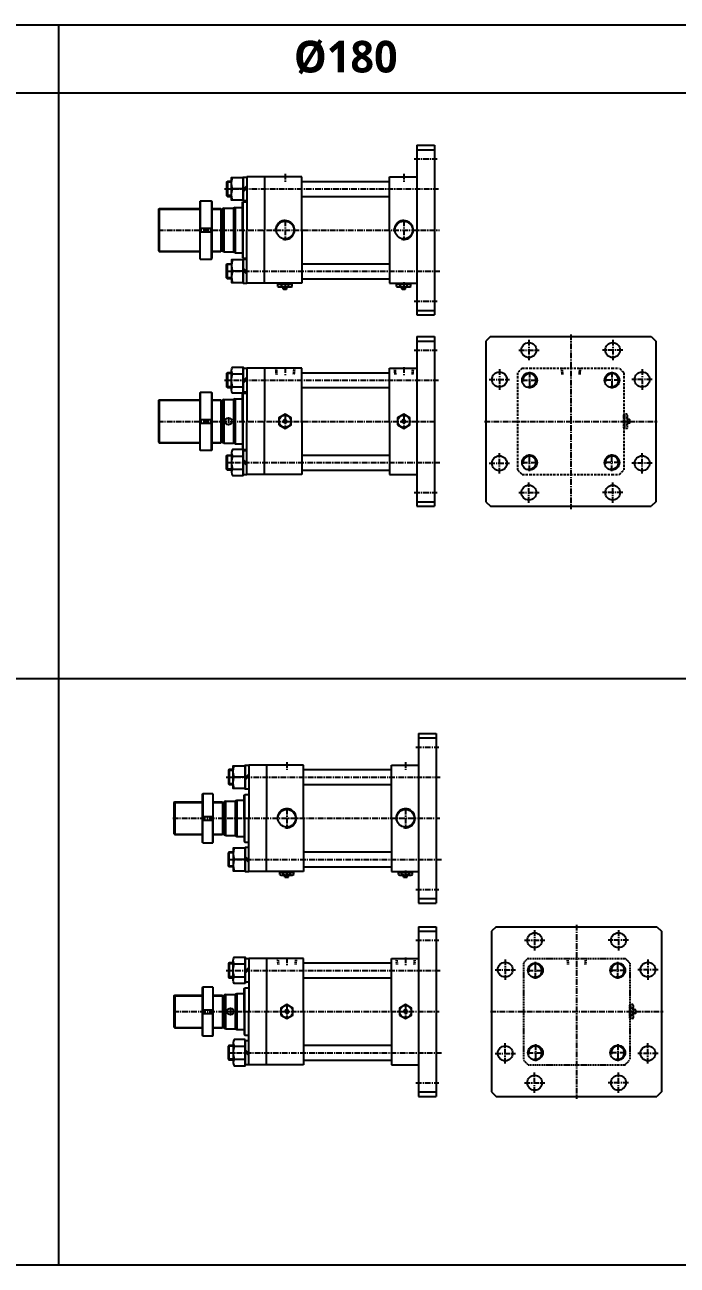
# Model space of a CAD drawing. Extents: x -819 to 9014, y 0 to 4350.
# Drawn here: x 3904 to 5344, y 0 to 2741 of the extents above; entities that cross this region are included whole.
import ezdxf

# ---------------------------------------------------------------- set-up
doc = ezdxf.new("R2010")
doc.units = 0
doc.header["$LTSCALE"] = 10
doc.header["$MEASUREMENT"] = 0
for name, pattern in [('CENTER', [2, 1.25, -0.25, 0.25, -0.25]), ('CENTERX2', [4, 2.5, -0.5, 0.5, -0.5]), ('HIDDEN', [0.375, 0.25, -0.125]), ('HIDDENX2', [0.75, 0.5, -0.25])]:
    doc.linetypes.add(name, pattern=pattern)
doc.layers.get('0').update_dxf_attribs({"linetype": 'CONTINUOUS'})
doc.layers.get('DEFPOINTS').update_dxf_attribs({"linetype": 'CONTINUOUS'})
for name, color, linetype in [('CEN', 1, 'CENTERX2'), ('CENTER', 1, 'CENTER'), ('ML', 7, 'CONTINUOUS'), ('THIN', 3, 'CONTINUOUS'), ('외형선', 3, 'CONTINUOUS')]:
    doc.layers.add(name, color=color, linetype=linetype)
doc.styles.add('문자', font='romans.shx')

msp = doc.modelspace()

# ---------------------------------------------------------------- linework, layer by layer
for p, q in [((0, 2741.3), (9013.8, 2741.3)), ((3979.7, 0), (3979.7, 2741.3)), ((0, 2591.3), (9013.8, 2591.3)), ((9013.8, 1295.6), (0, 1295.6)), ((9013.8, 0), (0, 0))]:
    msp.add_line(p, q)
at = {"color": 7, "linetype": 'Continuous'}
for p, q in [((4463.2, 2163.2), (4463.2, 2168.2)), ((4463.2, 2168.2), (4469.6, 2168.2)), ((4464.2, 2168.2), (4464.2, 2170.2)), ((4464.2, 2170.2), (4493.4, 2170.2)), ((4469.6, 2168.2), (4494.4, 2168.2)), ((4471, 2163.2), (4471, 2168.2)), ((4486.6, 2163.2), (4486.6, 2168.2)), ((4493.4, 2168.2), (4493.4, 2170.2)), ((4494.4, 2163.2), (4494.4, 2168.2)), ((4725.2, 2163.2), (4725.2, 2168.2)), ((4725.2, 2168.2), (4731.6, 2168.2)), ((4726.2, 2168.2), (4726.2, 2170.2)), ((4726.2, 2170.2), (4755.4, 2170.2)), ((4731.6, 2168.2), (4756.4, 2168.2)), ((4733, 2163.2), (4733, 2168.2)), ((4748.6, 2163.2), (4748.6, 2168.2)), ((4755.4, 2168.2), (4755.4, 2170.2)), ((4756.4, 2163.2), (4756.4, 2168.2)), ((4466.4, 2162.2), (4491.2, 2162.2)), ((4474.8, 2162.4), (4474.8, 2162.5)), ((4474.8, 2157.7), (4474.8, 2162.2)), ((4474.8, 2157.7), (4475.3, 2157.2)), ((4482.8, 2157.7), (4474.8, 2157.7)), ((4475.3, 2157.2), (4482.3, 2157.2)), ((4482.8, 2157.7), (4482.3, 2157.2)), ((4482.8, 2157.7), (4482.8, 2162.2)), ((4728.4, 2162.2), (4753.2, 2162.2)), ((4736.8, 2162.4), (4736.8, 2162.5)), ((4736.8, 2157.7), (4736.8, 2162.2)), ((4736.8, 2157.7), (4737.3, 2157.2)), ((4744.8, 2157.7), (4736.8, 2157.7)), ((4737.3, 2157.2), (4744.3, 2157.2)), ((4744.8, 2157.7), (4744.3, 2157.2)), ((4744.8, 2157.7), (4744.8, 2162.2)), ((4467.1, 863.2), (4467.1, 868.2)), ((4467.1, 868.2), (4473.5, 868.2)), ((4468.1, 868.2), (4468.1, 870.2)), ((4468.1, 870.2), (4497.3, 870.2)), ((4470.3, 862.2), (4495.1, 862.2)), ((4473.5, 868.2), (4498.3, 868.2)), ((4474.9, 863.2), (4474.9, 868.2)), ((4478.7, 862.5), (4478.7, 862.5)), ((4478.7, 857.7), (4478.7, 862.2)), ((4478.7, 857.7), (4479.2, 857.2)), ((4486.7, 857.7), (4478.7, 857.7)), ((4479.2, 857.2), (4486.2, 857.2)), ((4486.7, 857.7), (4486.2, 857.2)), ((4486.7, 857.7), (4486.7, 862.2)), ((4490.5, 863.2), (4490.5, 868.2)), ((4497.3, 868.2), (4497.3, 870.2)), ((4498.3, 863.2), (4498.3, 868.2)), ((4729.1, 863.2), (4729.1, 868.2)), ((4729.1, 868.2), (4735.5, 868.2)), ((4730.1, 868.2), (4730.1, 870.2)), ((4730.1, 870.2), (4759.3, 870.2)), ((4732.3, 862.2), (4757.1, 862.2)), ((4735.5, 868.2), (4760.3, 868.2)), ((4736.9, 863.2), (4736.9, 868.2)), ((4740.7, 862.5), (4740.7, 862.5)), ((4740.7, 857.7), (4740.7, 862.2)), ((4740.7, 857.7), (4741.2, 857.2)), ((4748.7, 857.7), (4740.7, 857.7)), ((4741.2, 857.2), (4748.2, 857.2)), ((4748.7, 857.7), (4748.2, 857.2)), ((4748.7, 857.7), (4748.7, 862.2)), ((4752.5, 863.2), (4752.5, 868.2)), ((4759.3, 868.2), (4759.3, 870.2)), ((4760.3, 863.2), (4760.3, 868.2))]:
    msp.add_line(p, q, dxfattribs=at)
for points in [[(4465.3, 1857.1), (4478.8, 1849.3), (4492.3, 1857.1), (4492.3, 1872.7), (4478.8, 1880.5), (4465.3, 1872.7)], [(4477.4, 1867.4), (4475.9, 1864.9), (4477.4, 1862.4), (4480.3, 1862.4), (4481.7, 1864.9), (4480.3, 1867.4)], [(4727.3, 1857.1), (4740.8, 1849.3), (4754.3, 1857.1), (4754.3, 1872.7), (4740.8, 1880.5), (4727.3, 1872.7)], [(4739.4, 1867.4), (4737.9, 1864.9), (4739.4, 1862.4), (4742.3, 1862.4), (4743.7, 1864.9), (4742.3, 1867.4)], [(4469.2, 552.8), (4482.7, 545), (4496.2, 552.8), (4496.2, 568.4), (4482.7, 576.2), (4469.2, 568.4)], [(4731.2, 552.8), (4744.7, 545), (4758.2, 552.8), (4758.2, 568.4), (4744.7, 576.2), (4731.2, 568.4)], [(4481.3, 563.1), (4479.8, 560.6), (4481.3, 558.1), (4484.1, 558.1), (4485.6, 560.6), (4484.1, 563.1)], [(4743.3, 563.1), (4741.8, 560.6), (4743.3, 558.1), (4746.1, 558.1), (4747.6, 560.6), (4746.1, 563.1)]]:
    msp.add_lwpolyline(points, close=True, dxfattribs=at)
for centre, radius in [((4478.8, 1864.9), 13.5), ((4478.8, 1864.9), 3.5), ((4740.8, 1864.9), 13.5), ((4740.8, 1864.9), 3.5), ((4482.7, 560.6), 13.5), ((4482.7, 560.6), 3.5), ((4744.7, 560.6), 13.5), ((4744.7, 560.6), 3.5)]:
    msp.add_circle(centre, radius, dxfattribs=at)
for centre, radius, start, end in [((4466.4, 2167.8), 5.62, 235.6158, 270), ((4467.1, 2170.4), 8.22, 241.7006, 298.2994), ((4478.8, 2193.5), 31.3, 255.6172, 270.0141), ((4478.8, 2193.5), 31.3, 269.9859, 284.3828), ((4490.5, 2170.4), 8.22, 241.7006, 298.2994), ((4728.4, 2167.8), 5.62, 235.6158, 270), ((4729.1, 2170.4), 8.22, 241.7006, 298.2994), ((4740.8, 2193.5), 31.3, 255.6172, 270.0141), ((4740.8, 2193.5), 31.3, 269.9859, 284.3828), ((4752.5, 2170.4), 8.22, 241.7006, 298.2994), ((4470.3, 867.8), 5.62, 235.6158, 270), ((4471, 870.4), 8.22, 241.7006, 298.2994), ((4482.7, 893.5), 31.3, 255.6172, 270.0141), ((4482.7, 893.5), 31.3, 269.9859, 284.3828), ((4494.4, 870.4), 8.22, 241.7006, 298.2994), ((4732.3, 867.8), 5.62, 235.6158, 270), ((4733, 870.4), 8.22, 241.7006, 298.2994), ((4744.7, 893.5), 31.3, 255.6172, 270.0141), ((4744.7, 893.5), 31.3, 269.9859, 284.3828), ((4756.4, 870.4), 8.22, 241.7006, 298.2994)]:
    msp.add_arc(centre, radius, start, end, dxfattribs=at)
at = {"layer": 'CEN', "color": 1, "linetype": 'CENTER'}
for p, q in [((4763.8, 2445.2), (4814.8, 2445.2)), ((4763.8, 2130.2), (4814.8, 2130.2)), ((5017.1, 2044.9), (5017.1, 1999.9)), ((5202.1, 2044.9), (5202.1, 1999.9)), ((4763.8, 2022.4), (4814.8, 2022.4)), ((4994.6, 2022.4), (5039.6, 2022.4)), ((5224.6, 2022.4), (5179.6, 2022.4)), ((4952.1, 1979.9), (4952.1, 1934.9)), ((5267.1, 1979.9), (5267.1, 1934.9)), ((4929.6, 1957.4), (4974.6, 1957.4)), ((5289.6, 1957.4), (5244.6, 1957.4)), ((4952.1, 1749.9), (4952.1, 1794.9)), ((5267.1, 1749.9), (5267.1, 1794.9)), ((4929.6, 1772.4), (4974.6, 1772.4)), ((5289.6, 1772.4), (5244.6, 1772.4)), ((5017.1, 1684.9), (5017.1, 1729.9)), ((5202.1, 1684.9), (5202.1, 1729.9)), ((4763.8, 1707.4), (4814.8, 1707.4)), ((4994.6, 1707.4), (5039.6, 1707.4)), ((5224.6, 1707.4), (5179.6, 1707.4)), ((4767.7, 1145.2), (4818.7, 1145.2)), ((4767.7, 830.2), (4818.7, 830.2)), ((5029.9, 740.6), (5029.9, 695.6)), ((5214.9, 740.6), (5214.9, 695.6)), ((4767.7, 718.1), (4818.7, 718.1)), ((5007.4, 718.1), (5052.4, 718.1)), ((5237.4, 718.1), (5192.4, 718.1)), ((4964.9, 675.6), (4964.9, 630.6)), ((5279.9, 675.6), (5279.9, 630.6)), ((4942.4, 653.1), (4987.4, 653.1)), ((5302.4, 653.1), (5257.4, 653.1)), ((4942.4, 468.1), (4987.4, 468.1)), ((4964.9, 445.6), (4964.9, 490.6)), ((5302.4, 468.1), (5257.4, 468.1)), ((5279.9, 445.6), (5279.9, 490.6)), ((5029.9, 380.6), (5029.9, 425.6)), ((5214.9, 380.6), (5214.9, 425.6)), ((4767.7, 403.1), (4818.7, 403.1)), ((5007.4, 403.1), (5052.4, 403.1)), ((5237.4, 403.1), (5192.4, 403.1))]:
    msp.add_line(p, q, dxfattribs=at)
at = {"layer": 'CENTER'}
for p, q in [((5018.6, 1974.7), (5018.6, 1937.1)), ((5200.6, 1974.7), (5200.6, 1937.1)), ((5001.5, 1955.9), (5035.7, 1955.9)), ((5217.7, 1955.9), (5183.5, 1955.9)), ((5018.6, 1755.1), (5018.6, 1792.7)), ((5200.6, 1755.1), (5200.6, 1792.7)), ((5001.5, 1773.9), (5035.7, 1773.9)), ((5217.7, 1773.9), (5183.5, 1773.9)), ((5031.4, 632.8), (5031.4, 670.4)), ((5213.4, 632.8), (5213.4, 670.4)), ((5014.3, 651.6), (5048.5, 651.6)), ((5230.5, 651.6), (5196.3, 651.6)), ((5014.3, 469.6), (5048.5, 469.6)), ((5031.4, 488.4), (5031.4, 450.8)), ((5230.5, 469.6), (5196.3, 469.6)), ((5213.4, 488.4), (5213.4, 450.8))]:
    msp.add_line(p, q, dxfattribs=at)
at = {"layer": 'DEFPOINTS', "color": 0, "linetype": 'ByBlock'}
for p in [(4769.8, 2052.4), (4808.8, 2052.4), (4773.7, 748.1), (4812.7, 748.1)]:
    msp.add_point(p, dxfattribs=at)
at = {"layer": 'ML'}
for p, q in [((4769.8, 2475.2), (4769.8, 2100.2)), ((4769.8, 2475.2), (4808.8, 2475.2)), ((4808.8, 2475.2), (4808.8, 2100.2)), ((4769.8, 2465.2), (4808.8, 2465.2)), ((4351.7, 2395.2), (4351.7, 2362.2)), ((4386.6, 2376.9), (4394.8, 2385.1)), ((4709.8, 2287.7), (4709.8, 2405.2)), ((4709.8, 2405.2), (4769.8, 2405.2)), ((4386.6, 2378.7), (4362.8, 2378.7)), ((4386.6, 2372.3), (4394.8, 2380.5)), ((4199.8, 2333.7), (4201.3, 2335.2)), ((4201.3, 2335.2), (4201.3, 2240.2)), ((4290.8, 2350.7), (4291.8, 2351.7)), ((4290.8, 2350.7), (4290.8, 2224.7)), ((4291.8, 2351.7), (4291.8, 2291.7)), ((4316.8, 2351.7), (4291.8, 2351.7)), ((4316.8, 2351.7), (4316.8, 2291.7)), ((4316.8, 2351.7), (4317.8, 2350.7)), ((4317.8, 2224.7), (4317.8, 2350.7)), ((4343.8, 2336.2), (4339.8, 2333.9)), ((4368.8, 2337.7), (4364.8, 2336.2)), ((4290.8, 2291.7), (4317.8, 2291.7)), ((4290.8, 2283.7), (4317.8, 2283.7)), ((4291.8, 2223.7), (4291.8, 2283.7)), ((4316.8, 2223.7), (4316.8, 2283.7)), ((4709.8, 2287.7), (4709.8, 2170.2)), ((4199.8, 2241.7), (4201.3, 2240.2)), ((4290.8, 2224.7), (4291.8, 2223.7)), ((4291.8, 2223.7), (4316.8, 2223.7)), ((4316.8, 2223.7), (4317.8, 2224.7)), ((4343.8, 2239.2), (4339.8, 2241.5)), ((4368.8, 2237.7), (4364.8, 2239.2)), ((4351.7, 2180.2), (4351.7, 2213.2)), ((4386.6, 2196.7), (4362.8, 2196.7)), ((4386.6, 2203.1), (4394.8, 2194.9)), ((4386.6, 2198.5), (4394.8, 2190.3)), ((4709.8, 2170.2), (4769.8, 2170.2)), ((4769.8, 2110.2), (4808.8, 2110.2)), ((4769.8, 2100.2), (4808.8, 2100.2)), ((4769.8, 2052.4), (4769.8, 1677.4)), ((4769.8, 2052.4), (4808.8, 2052.4)), ((4769.8, 2042.4), (4808.8, 2042.4)), ((4808.8, 2052.4), (4808.8, 1677.4)), ((4932.1, 2052.4), (4922.1, 2042.4)), ((4922.1, 2042.4), (4922.1, 1687.4)), ((4932.1, 2052.4), (5287.1, 2052.4)), ((5287.1, 2052.4), (5297.1, 2042.4)), ((5297.1, 2042.4), (5297.1, 1687.4)), ((4360.6, 1934.2), (4360.6, 1977.5)), ((4709.8, 1982.4), (4769.8, 1982.4)), ((4709.8, 1864.9), (4709.8, 1982.4)), ((4351.7, 1972.4), (4351.7, 1939.4)), ((4362.8, 1970.3), (4386.6, 1970.3)), ((4386.6, 1954.1), (4394.8, 1962.3)), ((4386.6, 1949.5), (4394.8, 1957.7)), ((4290.8, 1927.9), (4291.8, 1928.9)), ((4290.8, 1927.9), (4290.8, 1801.9)), ((4316.8, 1928.9), (4291.8, 1928.9)), ((4291.8, 1928.9), (4291.8, 1868.9)), ((4316.8, 1928.9), (4317.8, 1927.9)), ((4316.8, 1928.9), (4316.8, 1868.9)), ((4317.8, 1801.9), (4317.8, 1927.9)), ((4362.8, 1941.5), (4386.6, 1941.5)), ((4199.8, 1910.9), (4201.3, 1912.4)), ((4201.3, 1912.4), (4201.3, 1817.4)), ((4343.8, 1913.4), (4339.8, 1911.1)), ((4368.8, 1914.9), (4364.8, 1913.4)), ((4290.8, 1868.9), (4317.8, 1868.9)), ((4709.8, 1864.9), (4709.8, 1747.4)), ((4290.8, 1860.9), (4317.8, 1860.9)), ((4291.8, 1800.9), (4291.8, 1860.9)), ((4316.8, 1800.9), (4316.8, 1860.9)), ((4199.8, 1818.9), (4201.3, 1817.4)), ((4343.8, 1816.4), (4339.8, 1818.7)), ((4368.8, 1814.9), (4364.8, 1816.4)), ((4290.8, 1801.9), (4291.8, 1800.9)), ((4291.8, 1800.9), (4316.8, 1800.9)), ((4316.8, 1800.9), (4317.8, 1801.9)), ((4351.7, 1757.4), (4351.7, 1790.4)), ((4360.6, 1795.5), (4360.6, 1752.2)), ((4362.8, 1788.3), (4386.6, 1788.3)), ((4362.8, 1759.5), (4386.6, 1759.5)), ((4386.6, 1780.3), (4394.8, 1772.1)), ((4386.6, 1775.7), (4394.8, 1767.5)), ((4709.8, 1747.4), (4769.8, 1747.4)), ((4769.8, 1687.4), (4808.8, 1687.4)), ((4769.8, 1677.4), (4808.8, 1677.4)), ((4922.1, 1687.4), (4932.1, 1677.4)), ((4932.1, 1677.4), (5287.1, 1677.4)), ((5297.1, 1687.4), (5287.1, 1677.4)), ((4773.7, 1175.2), (4773.7, 800.2)), ((4773.7, 1175.2), (4812.7, 1175.2)), ((4773.7, 1165.2), (4812.7, 1165.2)), ((4812.7, 1175.2), (4812.7, 800.2)), ((4713.7, 987.7), (4713.7, 1105.2)), ((4713.7, 1105.2), (4773.7, 1105.2)), ((4355.6, 1095.2), (4355.6, 1062.2)), ((4390.5, 1078.7), (4366.7, 1078.7)), ((4390.5, 1076.9), (4398.7, 1085.1)), ((4390.5, 1072.3), (4398.7, 1080.5)), ((4296.1, 1040.7), (4297.1, 1041.7)), ((4297.1, 1041.7), (4297.1, 991.7)), ((4319.1, 1041.7), (4297.1, 1041.7)), ((4319.1, 1041.7), (4319.1, 991.7)), ((4319.1, 1041.7), (4320.1, 1040.7)), ((4233.7, 1022.2), (4235.2, 1023.7)), ((4235.2, 1023.7), (4235.2, 951.7)), ((4296.1, 1040.7), (4296.1, 934.7)), ((4320.1, 934.7), (4320.1, 1040.7)), ((4347.7, 1025.7), (4343.7, 1023.4)), ((4368.7, 1025.7), (4372.7, 1027.7)), ((4296.1, 991.7), (4320.1, 991.7)), ((4713.7, 987.7), (4713.7, 870.2)), ((4296.1, 983.7), (4320.1, 983.7)), ((4297.1, 933.7), (4297.1, 983.7)), ((4319.1, 933.7), (4319.1, 983.7)), ((4233.7, 953.2), (4235.2, 951.7)), ((4297.1, 933.7), (4296.1, 934.7)), ((4297.1, 933.7), (4319.1, 933.7)), ((4319.1, 933.7), (4320.1, 934.7)), ((4347.7, 949.7), (4343.7, 952)), ((4368.7, 949.7), (4372.7, 947.7)), ((4355.6, 880.2), (4355.6, 913.2)), ((4390.5, 896.7), (4366.7, 896.7)), ((4390.5, 903.1), (4398.7, 894.9)), ((4390.5, 898.5), (4398.7, 890.3)), ((4713.7, 870.2), (4773.7, 870.2)), ((4773.7, 810.2), (4812.7, 810.2)), ((4773.7, 800.2), (4812.7, 800.2)), ((4773.7, 748.1), (4773.7, 373.1)), ((4773.7, 748.1), (4812.7, 748.1)), ((4812.7, 748.1), (4812.7, 373.1)), ((4944.9, 748.1), (4934.9, 738.1)), ((4944.9, 748.1), (5299.9, 748.1)), ((5299.9, 748.1), (5309.9, 738.1)), ((4773.7, 738.1), (4812.7, 738.1)), ((4934.9, 738.1), (4934.9, 383.1)), ((5309.9, 738.1), (5309.9, 383.1)), ((4355.6, 668.1), (4355.6, 635.1)), ((4364.5, 629.9), (4364.5, 673.2)), ((4366.7, 666), (4390.5, 666)), ((4390.5, 649.8), (4398.7, 658)), ((4713.7, 678.1), (4773.7, 678.1)), ((4713.7, 560.6), (4713.7, 678.1)), ((4366.7, 637.2), (4390.5, 637.2)), ((4390.5, 645.2), (4398.7, 653.4)), ((4296.1, 613.6), (4297.1, 614.6)), ((4296.1, 613.6), (4296.1, 507.6)), ((4319.1, 614.6), (4297.1, 614.6)), ((4297.1, 614.6), (4297.1, 564.6)), ((4319.1, 614.6), (4320.1, 613.6)), ((4319.1, 614.6), (4319.1, 564.6)), ((4320.1, 507.6), (4320.1, 613.6)), ((4233.7, 595.1), (4235.2, 596.6)), ((4235.2, 596.6), (4235.2, 524.6)), ((4347.7, 598.6), (4343.7, 596.3)), ((4368.7, 598.6), (4372.7, 600.6)), ((4296.1, 564.6), (4320.1, 564.6)), ((4296.1, 556.6), (4320.1, 556.6)), ((4297.1, 506.6), (4297.1, 556.6)), ((4319.1, 506.6), (4319.1, 556.6)), ((4713.7, 560.6), (4713.7, 443.1)), ((4233.7, 526.1), (4235.2, 524.6)), ((4347.7, 522.6), (4343.7, 524.9)), ((4368.7, 522.6), (4372.7, 520.6)), ((4297.1, 506.6), (4296.1, 507.6)), ((4297.1, 506.6), (4319.1, 506.6)), ((4319.1, 506.6), (4320.1, 507.6)), ((4355.6, 453.1), (4355.6, 486.1)), ((4364.5, 491.2), (4364.5, 447.9)), ((4366.7, 484), (4390.5, 484)), ((4390.5, 476), (4398.7, 467.8)), ((4390.5, 471.4), (4398.7, 463.2)), ((4366.7, 455.2), (4390.5, 455.2)), ((4713.7, 443.1), (4773.7, 443.1)), ((4773.7, 383.1), (4812.7, 383.1)), ((4773.7, 373.1), (4812.7, 373.1)), ((4934.9, 383.1), (4944.9, 373.1)), ((4944.9, 373.1), (5299.9, 373.1)), ((5309.9, 383.1), (5299.9, 373.1))]:
    msp.add_line(p, q, dxfattribs=at)
at = {"layer": 'ML', "color": 7}
for p, q in [((4394.8, 2405.2), (4394.8, 2287.7)), ((4515.8, 2405.2), (4394.8, 2405.2)), ((4433.8, 2405.2), (4433.8, 2287.7)), ((4515.8, 2287.7), (4515.8, 2405.2)), ((4199.8, 2333.7), (4199.8, 2241.7)), ((4336.8, 2335.2), (4336.8, 2240.2)), ((4339.8, 2333.9), (4339.8, 2241.5)), ((4343.8, 2336.2), (4343.8, 2239.2)), ((4364.8, 2336.2), (4364.8, 2239.2)), ((4368.8, 2337.7), (4368.8, 2237.7)), ((4394.8, 2170.2), (4394.8, 2287.7)), ((4433.8, 2170.2), (4433.8, 2287.7)), ((4515.8, 2287.7), (4515.8, 2170.2)), ((4515.8, 2170.2), (4394.8, 2170.2)), ((4515.8, 2170.2), (4433.8, 2170.2)), ((4515.8, 1982.4), (4394.8, 1982.4)), ((4394.8, 1982.4), (4394.8, 1864.9)), ((4433.8, 1982.4), (4433.8, 1864.9)), ((4515.8, 1864.9), (4515.8, 1982.4)), ((4199.8, 1910.9), (4199.8, 1818.9)), ((4336.8, 1912.4), (4336.8, 1817.4)), ((4339.8, 1911.1), (4339.8, 1818.7)), ((4343.8, 1913.4), (4343.8, 1816.4)), ((4364.8, 1913.4), (4364.8, 1816.4)), ((4368.8, 1914.9), (4368.8, 1814.9)), ((4394.8, 1747.4), (4394.8, 1864.9)), ((4433.8, 1747.4), (4433.8, 1864.9)), ((4515.8, 1864.9), (4515.8, 1747.4)), ((4515.8, 1747.4), (4394.8, 1747.4)), ((4515.8, 1747.4), (4433.8, 1747.4)), ((4398.7, 1105.2), (4398.7, 987.7)), ((4519.7, 1105.2), (4398.7, 1105.2)), ((4437.7, 1105.2), (4437.7, 987.7)), ((4519.7, 987.7), (4519.7, 1105.2)), ((4233.7, 1022.2), (4233.7, 953.2)), ((4340.7, 1023.7), (4340.7, 951.7)), ((4343.7, 1023.4), (4343.7, 952)), ((4347.7, 1025.7), (4347.7, 949.7)), ((4368.7, 1025.7), (4368.7, 949.7)), ((4372.7, 1027.7), (4372.7, 947.7)), ((4398.7, 870.2), (4398.7, 987.7)), ((4437.7, 870.2), (4437.7, 987.7)), ((4519.7, 987.7), (4519.7, 870.2)), ((4519.7, 870.2), (4398.7, 870.2)), ((4519.7, 870.2), (4437.7, 870.2)), ((4519.7, 678.1), (4398.7, 678.1)), ((4398.7, 678.1), (4398.7, 560.6)), ((4437.7, 678.1), (4437.7, 560.6)), ((4519.7, 560.6), (4519.7, 678.1)), ((4233.7, 595.1), (4233.7, 526.1)), ((4340.7, 596.6), (4340.7, 524.6)), ((4343.7, 596.3), (4343.7, 524.9)), ((4347.7, 598.6), (4347.7, 522.6)), ((4368.7, 598.6), (4368.7, 522.6)), ((4372.7, 600.6), (4372.7, 520.6)), ((4398.7, 443.1), (4398.7, 560.6)), ((4437.7, 443.1), (4437.7, 560.6)), ((4519.7, 560.6), (4519.7, 443.1)), ((4519.7, 443.1), (4398.7, 443.1)), ((4519.7, 443.1), (4437.7, 443.1))]:
    msp.add_line(p, q, dxfattribs=at)
at = {"layer": 'ML', "color": 1, "linetype": 'CENTER'}
for p, q in [((4478.8, 2308.6), (4478.8, 2266.7)), ((4740.8, 2308.6), (4740.8, 2266.7)), ((4478.8, 2172.4), (4478.8, 2160.9)), ((4740.8, 2172.4), (4740.8, 2160.9)), ((5109.6, 2056.8), (5109.6, 1670.6)), ((4354.3, 1873.1), (4354.3, 1856.6)), ((4478.8, 1875.9), (4478.8, 1853.9)), ((4740.8, 1875.9), (4740.8, 1853.9)), ((4919.3, 1864.9), (5300.1, 1864.9)), ((4482.7, 1008.7), (4482.7, 966.7)), ((4744.7, 1008.7), (4744.7, 966.7)), ((4482.7, 872.4), (4482.7, 861)), ((4744.7, 872.4), (4744.7, 861)), ((5122.4, 751.9), (5122.4, 367.5)), ((4358.2, 568.8), (4358.2, 552.3)), ((4482.7, 571.6), (4482.7, 549.6)), ((4744.7, 571.6), (4744.7, 549.6)), ((4932.4, 560.6), (5313.8, 560.6))]:
    msp.add_line(p, q, dxfattribs=at)
at = {"layer": 'ML', "color": 2}
for p, q in [((4475.3, 2162.4), (4475.3, 2162.4)), ((4475.3, 2157.2), (4475.3, 2162.2)), ((4482.3, 2157.2), (4482.3, 2162.2)), ((4737.3, 2162.4), (4737.3, 2162.4)), ((4737.3, 2157.2), (4737.3, 2162.2)), ((4744.3, 2157.2), (4744.3, 2162.2)), ((4479.2, 862.4), (4479.2, 862.4)), ((4479.2, 857.2), (4479.2, 862.2)), ((4486.2, 857.2), (4486.2, 862.2)), ((4741.2, 862.4), (4741.2, 862.4)), ((4741.2, 857.2), (4741.2, 862.2)), ((4748.2, 857.2), (4748.2, 862.2))]:
    msp.add_line(p, q, dxfattribs=at)
at = {"layer": 'ML', "color": 6, "linetype": 'HIDDEN'}
for p, q in [((4457.9, 1982.4), (4459.1, 1968.4)), ((4459.3, 1982.4), (4460.6, 1968.4)), ((4498.3, 1982.4), (4497.1, 1968.4)), ((4499.8, 1982.4), (4498.5, 1968.4)), ((4719.9, 1982.4), (4721.1, 1968.4)), ((4721.3, 1982.4), (4722.6, 1968.4)), ((4760.3, 1982.4), (4759.1, 1968.4)), ((4761.8, 1982.4), (4760.5, 1968.4)), ((5088.7, 1982.4), (5089.9, 1968.4)), ((5090.1, 1982.4), (5091.4, 1968.4)), ((5129.1, 1982.4), (5127.9, 1968.4)), ((5130.6, 1982.4), (5129.3, 1968.4)), ((5227.1, 1850.3), (5227.1, 1879.5)), ((5229.1, 1879.5), (5227.1, 1879.5)), ((5234.1, 1880.5), (5229.1, 1880.5)), ((5229.1, 1855.6), (5229.1, 1880.5)), ((5234.1, 1872.7), (5229.1, 1872.7)), ((5235.1, 1852.5), (5235.1, 1877.3)), ((5239.6, 1868.9), (5235.1, 1868.9)), ((5240.1, 1868.4), (5235.1, 1868.4)), ((5239.6, 1868.9), (5240.1, 1868.4)), ((5239.6, 1868.9), (5239.6, 1860.9)), ((5240.1, 1861.4), (5240.1, 1868.4)), ((5229.1, 1850.3), (5227.1, 1850.3)), ((5234.1, 1857.1), (5229.1, 1857.1)), ((5229.1, 1849.3), (5229.1, 1855.6)), ((5234.1, 1849.3), (5229.1, 1849.3)), ((5234.9, 1861.4), (5234.9, 1861.4)), ((5234.9, 1860.9), (5234.9, 1860.9)), ((5240.1, 1861.4), (5235.1, 1861.4)), ((5239.6, 1860.9), (5235.1, 1860.9)), ((5239.6, 1860.9), (5240.1, 1861.4)), ((4461.7, 678.1), (4463, 664.1)), ((4463.2, 678.1), (4464.5, 664.1)), ((4502.2, 678.1), (4501, 664.1)), ((4503.7, 678.1), (4502.4, 664.1)), ((4723.7, 678.1), (4725, 664.1)), ((4725.2, 678.1), (4726.5, 664.1)), ((4764.2, 678.1), (4763, 664.1)), ((4765.7, 678.1), (4764.4, 664.1)), ((5004.9, 667.7), (5004.9, 453.5)), ((5015.3, 678.1), (5031.4, 678.1)), ((5031.4, 678.1), (5213.4, 678.1)), ((5101.4, 678.1), (5102.7, 664.1)), ((5102.9, 678.1), (5104.1, 664.1)), ((5141.9, 678.1), (5140.6, 664.1)), ((5143.3, 678.1), (5142.1, 664.1)), ((5213.4, 678.1), (5229.5, 678.1)), ((5239.9, 667.7), (5239.9, 453.5)), ((5246.9, 576.2), (5241.9, 576.2)), ((5241.9, 551.3), (5241.9, 576.2)), ((5239.9, 546), (5239.9, 575.2)), ((5241.9, 575.2), (5239.9, 575.2)), ((5246.9, 568.4), (5241.9, 568.4)), ((5246.9, 552.8), (5241.9, 552.8)), ((5241.9, 545), (5241.9, 551.3)), ((5247.6, 556.6), (5247.6, 556.6)), ((5247.7, 557.1), (5247.7, 557.1)), ((5247.9, 548.2), (5247.9, 573)), ((5252.4, 564.6), (5247.9, 564.6)), ((5252.9, 564.1), (5247.9, 564.1)), ((5252.9, 557.1), (5247.9, 557.1)), ((5252.4, 556.6), (5247.9, 556.6)), ((5252.4, 564.6), (5252.9, 564.1)), ((5252.4, 564.6), (5252.4, 556.6)), ((5252.4, 556.6), (5252.9, 557.1)), ((5252.9, 557.1), (5252.9, 564.1)), ((5241.9, 546), (5239.9, 546)), ((5246.9, 545), (5241.9, 545)), ((5015.3, 443.1), (5031.4, 443.1)), ((5031.4, 443.1), (5213.4, 443.1)), ((5213.4, 443.1), (5229.5, 443.1))]:
    msp.add_line(p, q, dxfattribs=at)
at = {"layer": 'ML', "color": 6, "linetype": 'HIDDENX2'}
for p, q in [((5002.5, 1982.4), (5018.6, 1982.4)), ((5018.6, 1982.4), (5200.6, 1982.4)), ((5200.6, 1982.4), (5216.7, 1982.4)), ((4992.1, 1972), (4992.1, 1757.8)), ((5227.1, 1972), (5227.1, 1757.8)), ((5002.5, 1747.4), (5018.6, 1747.4)), ((5018.6, 1747.4), (5200.6, 1747.4)), ((5200.6, 1747.4), (5216.7, 1747.4))]:
    msp.add_line(p, q, dxfattribs=at)
at = {"layer": 'ML'}
for points in [[(4360.6, 2395.2), (4351.7, 2395.2), (4349.8, 2393.3), (4349.8, 2364.1), (4351.7, 2362.2), (4360.6, 2362.2)], [(4394.8, 2404.9), (4394.8, 2352.4), (4386.6, 2352.4), (4386.6, 2404.9), (4394.8, 2404.9)], [(4394.8, 2170.4), (4394.8, 2222.9), (4386.6, 2222.9), (4386.6, 2170.4), (4394.8, 2170.4)], [(4360.6, 2180.2), (4351.7, 2180.2), (4349.8, 2182.1), (4349.8, 2211.3), (4351.7, 2213.2), (4360.6, 2213.2)], [(4394.8, 1982.1), (4394.8, 1929.6), (4386.6, 1929.6), (4386.6, 1982.1), (4394.8, 1982.1)], [(4360.6, 1972.4), (4351.7, 1972.4), (4349.8, 1970.5), (4349.8, 1941.3), (4351.7, 1939.4), (4360.6, 1939.4)], [(4360.6, 1757.4), (4351.7, 1757.4), (4349.8, 1759.3), (4349.8, 1788.5), (4351.7, 1790.4), (4360.6, 1790.4)], [(4394.8, 1747.6), (4394.8, 1800.1), (4386.6, 1800.1), (4386.6, 1747.6), (4394.8, 1747.6)], [(4398.7, 1104.9), (4398.7, 1052.4), (4390.5, 1052.4), (4390.5, 1104.9), (4398.7, 1104.9)], [(4364.5, 1095.2), (4355.6, 1095.2), (4353.7, 1093.3), (4353.7, 1064.1), (4355.6, 1062.2), (4364.5, 1062.2)], [(4364.5, 880.2), (4355.6, 880.2), (4353.7, 882.1), (4353.7, 911.3), (4355.6, 913.2), (4364.5, 913.2)], [(4398.7, 870.4), (4398.7, 922.9), (4390.5, 922.9), (4390.5, 870.4), (4398.7, 870.4)], [(4364.5, 668.1), (4355.6, 668.1), (4353.7, 666.2), (4353.7, 637), (4355.6, 635.1), (4364.5, 635.1)], [(4398.7, 677.8), (4398.7, 625.3), (4390.5, 625.3), (4390.5, 677.8), (4398.7, 677.8)], [(4398.7, 443.3), (4398.7, 495.8), (4390.5, 495.8), (4390.5, 443.3), (4398.7, 443.3)], [(4364.5, 453.1), (4355.6, 453.1), (4353.7, 455), (4353.7, 484.2), (4355.6, 486.1), (4364.5, 486.1)]]:
    msp.add_lwpolyline(points, dxfattribs=at)
for points in [[(4386.6, 2353.7), (4360.6, 2353.7), (4360.6, 2403.7), (4386.6, 2403.7)], [(4386.6, 2221.7), (4360.6, 2221.7), (4360.6, 2171.7), (4386.6, 2171.7)], [(4390.5, 1053.7), (4364.5, 1053.7), (4364.5, 1103.7), (4390.5, 1103.7)], [(4390.5, 921.7), (4364.5, 921.7), (4364.5, 871.7), (4390.5, 871.7)]]:
    msp.add_lwpolyline(points, close=True, dxfattribs=at)
for points in [[(4362.8, 2353.7, -0.178633), (4362.8, 2378.7, -0.178633), (4362.8, 2403.7)], [(4362.8, 2221.7, 0.178633), (4362.8, 2196.7, 0.178633), (4362.8, 2171.7)], [(4386.6, 1927), (4362.8, 1927, -0.309401), (4362.8, 1941.5, -0.154701), (4362.8, 1970.3, -0.309401), (4362.8, 1984.8), (4386.6, 1984.8), (4386.6, 1927)], [(4386.6, 1802.8), (4362.8, 1802.8, 0.309401), (4362.8, 1788.3, 0.154701), (4362.8, 1759.5, 0.309401), (4362.8, 1745), (4386.6, 1745), (4386.6, 1802.8)], [(4366.7, 1053.7, -0.178633), (4366.7, 1078.7, -0.178633), (4366.7, 1103.7)], [(4366.7, 921.7, 0.178633), (4366.7, 896.7, 0.178633), (4366.7, 871.7)], [(4390.5, 622.7), (4366.7, 622.7, -0.309401), (4366.7, 637.2, -0.154701), (4366.7, 666, -0.309401), (4366.7, 680.5), (4390.5, 680.5), (4390.5, 622.7)], [(4390.5, 498.5), (4366.7, 498.5, 0.309401), (4366.7, 484, 0.154701), (4366.7, 455.2, 0.309401), (4366.7, 440.7), (4390.5, 440.7), (4390.5, 498.5)]]:
    msp.add_lwpolyline(points, format="xyb", dxfattribs=at)
for centre, radius in [((4478.8, 2287.7), 19.5), ((4740.8, 2287.7), 19.5), ((5017.1, 2022.4), 16.5), ((5202.1, 2022.4), 16.5), ((4952.1, 1957.4), 16.5), ((5267.1, 1957.4), 16.5), ((5018.6, 1955.9), 16.5), ((5200.6, 1955.9), 16.5), ((4354.3, 1864.9), 7.5), ((4952.1, 1772.4), 16.5), ((5018.6, 1773.9), 16.5), ((5200.6, 1773.9), 16.5), ((5267.1, 1772.4), 16.5), ((5017.1, 1707.4), 16.5), ((5202.1, 1707.4), 16.5), ((4482.7, 987.7), 19.5), ((4744.7, 987.7), 19.5), ((5029.9, 718.1), 16.5), ((5214.9, 718.1), 16.5), ((4964.9, 653.1), 16.5), ((5031.4, 651.6), 16.5), ((5213.4, 651.6), 16.5), ((5279.9, 653.1), 16.5), ((4358.2, 560.6), 7.5), ((4964.9, 468.1), 16.5), ((5031.4, 469.6), 16.5), ((5213.4, 469.6), 16.5), ((5279.9, 468.1), 16.5), ((5029.9, 403.1), 16.5), ((5214.9, 403.1), 16.5)]:
    msp.add_circle(centre, radius, dxfattribs=at)
at = {"layer": 'ML', "color": 2}
for centre, radius, start, end in [((4478.8, 2287.7), 21, 257.2786, 188.7835), ((4740.8, 2287.7), 21, 257.2786, 188.7835), ((5018.6, 1955.9), 14.6, 255.4042, 192.5338), ((5200.6, 1955.9), 14.6, 255.4042, 192.5338), ((4478.8, 1864.9), 4, 270, 180), ((4740.8, 1864.9), 4, 270, 180), ((5018.6, 1773.9), 14.6, 255.4042, 192.5338), ((5200.6, 1773.9), 14.6, 255.4042, 192.5338), ((4482.7, 987.7), 21, 257.2786, 188.7835), ((4744.7, 987.7), 21, 257.2786, 188.7835), ((5031.4, 651.6), 14.6, 255.4042, 192.5338), ((5213.4, 651.6), 14.6, 255.4042, 192.5338), ((4482.7, 560.6), 4, 270, 180), ((4744.7, 560.6), 4, 270, 180), ((5031.4, 469.6), 14.6, 255.4042, 192.5338), ((5213.4, 469.6), 14.6, 255.4042, 192.5338)]:
    msp.add_arc(centre, radius, start, end, dxfattribs=at)
at = {"layer": 'ML', "color": 6, "linetype": 'HIDDENX2'}
for start, end in [(132.3542, 137.6458), (42.3542, 47.6458), (222.3542, 227.6458), (312.3542, 317.6458)]:
    msp.add_arc((5109.6, 1864.9), 159, start, end, dxfattribs=at)
at = {"layer": 'ML', "color": 6, "linetype": 'HIDDEN'}
for centre, radius, start, end in [((5226.9, 1876.6), 8.22, 331.7006, 28.2994), ((5203.8, 1864.9), 31.3, 359.9859, 14.3828), ((5203.8, 1864.9), 31.3, 345.6172, 0.0141), ((5226.9, 1853.2), 8.22, 331.7006, 28.2994), ((5229.5, 1852.5), 5.62, 325.6158, 0), ((5122.4, 560.6), 159, 132.3542, 137.6458), ((5122.4, 560.6), 159, 42.3542, 47.6458), ((5239.7, 572.3), 8.22, 331.7006, 28.2994), ((5216.5, 560.6), 31.3, 359.9859, 14.3828), ((5216.5, 560.6), 31.3, 345.6172, 0.0141), ((5239.7, 548.9), 8.22, 331.7006, 28.2994), ((5242.3, 548.2), 5.62, 325.6158, 0), ((5122.4, 560.6), 159, 222.3542, 227.6458), ((5122.4, 560.6), 159, 312.3542, 317.6458)]:
    msp.add_arc(centre, radius, start, end, dxfattribs=at)
at = {"layer": 'THIN'}
for p, q in [((4360.6, 2393.3), (4349.8, 2393.3)), ((4360.6, 2364.1), (4349.8, 2364.1)), ((4360.6, 2211.3), (4349.8, 2211.3)), ((4360.6, 2182.1), (4349.8, 2182.1)), ((4360.6, 1970.5), (4349.8, 1970.5)), ((4360.6, 1941.3), (4349.8, 1941.3)), ((4360.6, 1788.5), (4349.8, 1788.5)), ((4360.6, 1759.3), (4349.8, 1759.3)), ((4364.5, 1093.3), (4353.7, 1093.3)), ((4364.5, 1064.1), (4353.7, 1064.1)), ((4364.5, 911.3), (4353.7, 911.3)), ((4364.5, 882.1), (4353.7, 882.1)), ((4364.5, 666.2), (4353.7, 666.2)), ((4364.5, 637), (4353.7, 637)), ((4364.5, 484.2), (4353.7, 484.2)), ((4364.5, 455), (4353.7, 455))]:
    msp.add_line(p, q, dxfattribs=at)
at = {"layer": '외형선', "color": 1, "linetype": 'CENTER'}
for p, q in [((4478.8, 2412), (4478.8, 2393.6)), ((4740.8, 2412), (4740.8, 2393.6)), ((4345.1, 2378.7), (4817.9, 2378.7)), ((4197.8, 2287.7), (4819.6, 2287.7)), ((4348.1, 2196.7), (4821.6, 2196.7)), ((4478.8, 1984.5), (4478.8, 1966.1)), ((4740.8, 1984.5), (4740.8, 1966.1)), ((4345.1, 1955.9), (4817.9, 1955.9)), ((4197.8, 1864.9), (4811.7, 1864.9)), ((4348.1, 1773.9), (4821.6, 1773.9)), ((4482.7, 1112), (4482.7, 1093.6)), ((4744.7, 1112), (4744.7, 1093.6)), ((4349, 1078.7), (4821.8, 1078.7)), ((4230.9, 987.7), (4820.7, 987.7)), ((4352, 896.7), (4825.5, 896.7)), ((4482.7, 680.2), (4482.7, 661.9)), ((4744.7, 680.2), (4744.7, 661.9)), ((4349, 651.6), (4821.8, 651.6)), ((4231.7, 560.6), (4819, 560.6)), ((4352, 469.6), (4825.5, 469.6))]:
    msp.add_line(p, q, dxfattribs=at)
at = {"layer": '외형선', "color": 7, "linetype": 'Continuous'}
for p, q in [((4515.8, 2395.2), (4709.8, 2395.2)), ((4515.8, 2362.2), (4709.8, 2362.2)), ((4515.8, 2213.2), (4709.8, 2213.2)), ((4515.8, 2180.2), (4709.8, 2180.2)), ((4515.8, 1972.4), (4709.8, 1972.4)), ((4515.8, 1939.4), (4709.8, 1939.4)), ((4515.8, 1790.4), (4709.8, 1790.4)), ((4515.8, 1757.4), (4709.8, 1757.4)), ((4519.7, 1095.2), (4713.7, 1095.2)), ((4519.7, 1062.2), (4713.7, 1062.2)), ((4519.7, 913.2), (4713.7, 913.2)), ((4519.7, 880.2), (4713.7, 880.2)), ((4519.7, 668.1), (4713.7, 668.1)), ((4519.7, 635.1), (4713.7, 635.1)), ((4519.7, 486.1), (4713.7, 486.1)), ((4519.7, 453.1), (4713.7, 453.1))]:
    msp.add_line(p, q, dxfattribs=at)
at = {"layer": '외형선', "color": 2}
for p, q in [((4200.3, 2334.2), (4290.8, 2334.2)), ((4317.8, 2334.2), (4336.8, 2334.2)), ((4200.3, 2241.2), (4290.8, 2241.2)), ((4317.8, 2241.2), (4336.8, 2241.2)), ((4200.3, 1911.4), (4290.8, 1911.4)), ((4317.8, 1911.4), (4336.8, 1911.4)), ((4200.3, 1818.4), (4290.8, 1818.4)), ((4317.8, 1818.4), (4336.8, 1818.4)), ((4234.2, 1022.7), (4296.1, 1022.7)), ((4320.1, 1022.7), (4340.7, 1022.7)), ((4234.2, 952.7), (4296.1, 952.7)), ((4320.1, 952.7), (4340.7, 952.7)), ((4234.2, 595.6), (4296.1, 595.6)), ((4320.1, 595.6), (4340.7, 595.6)), ((4234.2, 525.6), (4296.1, 525.6)), ((4320.1, 525.6), (4340.7, 525.6))]:
    msp.add_line(p, q, dxfattribs=at)
at = {"layer": '외형선', "color": 7}
for p, q in [((4201.3, 2335.2), (4290.8, 2335.2)), ((4317.8, 2335.2), (4336.8, 2335.2)), ((4336.8, 2333.7), (4339.8, 2333.7)), ((4343.8, 2336.2), (4364.8, 2336.2)), ((4368.8, 2337.7), (4384.8, 2337.7)), ((4384.8, 2348.7), (4385.9, 2349.8)), ((4384.8, 2287.7), (4384.8, 2348.7)), ((4386.3, 2225.6), (4386.3, 2349.8)), ((4386.6, 2350.2), (4394.8, 2350.2)), ((4384.8, 2287.7), (4384.8, 2226.7)), ((4201.3, 2240.2), (4290.8, 2240.2)), ((4317.8, 2240.2), (4336.8, 2240.2)), ((4336.8, 2241.7), (4339.8, 2241.7)), ((4343.8, 2239.2), (4364.8, 2239.2)), ((4368.8, 2237.7), (4384.8, 2237.7)), ((4384.8, 2226.7), (4385.9, 2225.6)), ((4386.6, 2225.2), (4394.8, 2225.2)), ((4384.8, 1925.9), (4385.9, 1927)), ((4384.8, 1864.9), (4384.8, 1925.9)), ((4386.3, 1802.8), (4386.3, 1927)), ((4386.6, 1927.4), (4394.8, 1927.4)), ((4201.3, 1912.4), (4290.8, 1912.4)), ((4317.8, 1912.4), (4336.8, 1912.4)), ((4336.8, 1910.9), (4339.8, 1910.9)), ((4343.8, 1913.4), (4364.8, 1913.4)), ((4368.8, 1914.9), (4384.8, 1914.9)), ((4384.8, 1864.9), (4384.8, 1803.9)), ((4201.3, 1817.4), (4290.8, 1817.4)), ((4317.8, 1817.4), (4336.8, 1817.4)), ((4336.8, 1818.9), (4339.8, 1818.9)), ((4343.8, 1816.4), (4364.8, 1816.4)), ((4368.8, 1814.9), (4384.8, 1814.9)), ((4384.8, 1803.9), (4385.9, 1802.8)), ((4386.6, 1802.4), (4394.8, 1802.4)), ((4235.2, 1023.7), (4296.1, 1023.7)), ((4320.1, 1023.7), (4340.7, 1023.7)), ((4340.7, 1022.2), (4343.7, 1022.2)), ((4347.7, 1025.7), (4368.7, 1025.7)), ((4372.7, 1027.7), (4388.7, 1027.7)), ((4388.7, 1038.7), (4390.2, 1040.2)), ((4388.7, 987.7), (4388.7, 1038.7)), ((4390.2, 935.2), (4390.2, 1040.2)), ((4390.2, 1040.2), (4398.7, 1040.2)), ((4388.7, 987.7), (4388.7, 936.7)), ((4235.2, 951.7), (4296.1, 951.7)), ((4320.1, 951.7), (4340.7, 951.7)), ((4340.7, 953.2), (4343.7, 953.2)), ((4347.7, 949.7), (4368.7, 949.7)), ((4372.7, 947.7), (4388.7, 947.7)), ((4388.7, 936.7), (4390.2, 935.2)), ((4390.2, 935.2), (4398.7, 935.2)), ((4388.7, 611.6), (4390.2, 613.1)), ((4388.7, 560.6), (4388.7, 611.6)), ((4390.2, 508.1), (4390.2, 613.1)), ((4390.2, 613.1), (4398.7, 613.1)), ((4235.2, 596.6), (4296.1, 596.6)), ((4320.1, 596.6), (4340.7, 596.6)), ((4340.7, 595.1), (4343.7, 595.1)), ((4347.7, 598.6), (4368.7, 598.6)), ((4372.7, 600.6), (4388.7, 600.6)), ((4388.7, 560.6), (4388.7, 509.6)), ((4235.2, 524.6), (4296.1, 524.6)), ((4320.1, 524.6), (4340.7, 524.6)), ((4340.7, 526.1), (4343.7, 526.1)), ((4347.7, 522.6), (4368.7, 522.6)), ((4372.7, 520.6), (4388.7, 520.6)), ((4388.7, 509.6), (4390.2, 508.1)), ((4390.2, 508.1), (4398.7, 508.1))]:
    msp.add_line(p, q, dxfattribs=at)

# ---------------------------------------------------------------- texts
at = {"insert": (4498.4, 2705.9), "char_height": 70, "attachment_point": 1, "style": '문자'}
msp.add_mtext_dynamic_manual_height_columns('{\\fMalgun Gothic|b1|i0|c129|p50;%%C180}', width=124.533, gutter_width=16, heights=[-75.6], dxfattribs=at)

doc.saveas('drawing.dxf')
